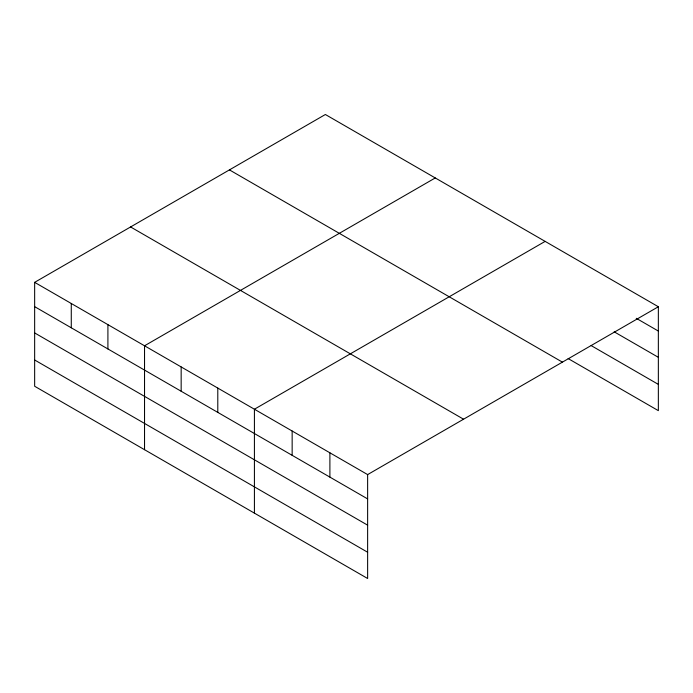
<?xml version="1.0" encoding="UTF-8"?>
<svg xmlns="http://www.w3.org/2000/svg" width="693" height="693" viewBox="0 0 693 693"><rect width="100%" height="100%" fill="white"/><g stroke="black" fill="none" stroke-linecap="round" stroke-linejoin="round"><path stroke-width="1.04" d="M34.65 282.346L367.628 474.592L367.628 578.499L34.65 386.252L34.65 282.346L325.372 114.501L658.35 306.748L658.35 410.654L568.147 358.576M435.256 177.945L144.534 345.79L144.534 449.696M545.14 241.381L254.418 409.225L254.418 513.132M367.628 474.592L658.35 306.748M636.261 318.304L658.35 331.055M614.171 331.817L658.35 357.319M591.155 345.59L658.35 384.381M229.435 169.889L562.413 362.136M130.587 226.957L463.565 419.204M34.65 306.652L367.628 498.899M34.65 332.926L367.628 525.164M34.65 359.988L367.628 552.234M329.894 452.806L329.894 477.113M292.151 431.02L292.151 455.327M217.793 388.08L217.793 412.387M181.159 366.935L181.159 391.242M107.909 324.645L107.909 348.951M71.275 303.491L71.275 327.798"/></g></svg>
